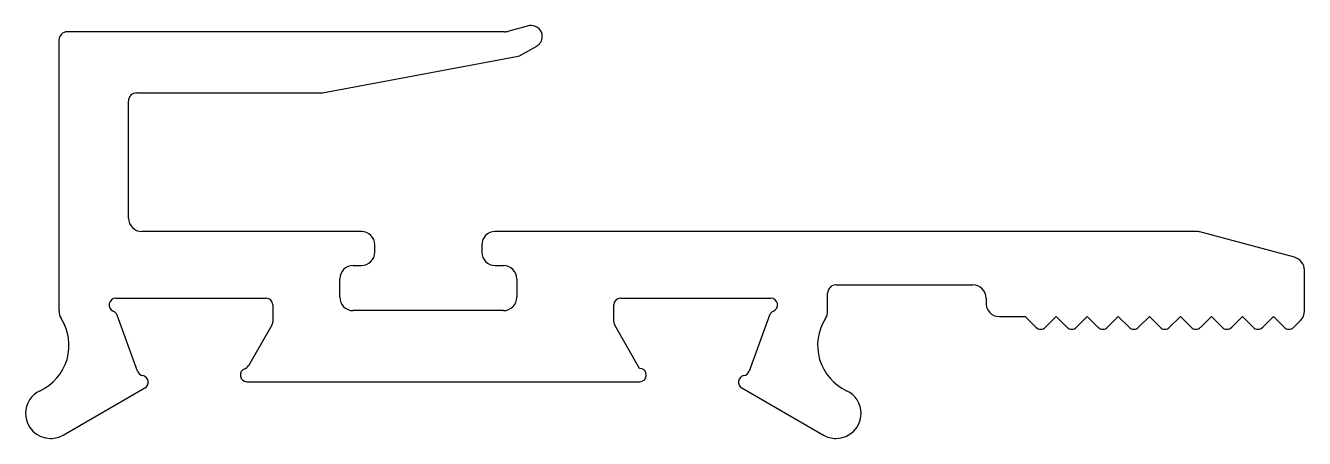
# Model space of a CAD drawing. Header units: inches. Extents: x -15.3 to 23, y -1.6 to 10.7.
import ezdxf

# ---------------------------------------------------------------- set-up
doc = ezdxf.new("R2010")
doc.units = ezdxf.units.IN
doc.header["$MEASUREMENT"] = 0
doc.layers.add('BEAD', color=152, linetype='Continuous')

msp = doc.modelspace()

# ---------------------------------------------------------------- linework, layer by layer
at = {"layer": 'BEAD', "color": 7}
for p, q in [((-0.211, 10.719), (-0.798, 10.562)), ((-0.927, 10.545), (-14.009, 10.545)), ((-14.259, 10.295), (-14.259, 2.176)), ((-0.404, 9.858), (0.04, 10.114)), ((-6.374, 8.718), (-0.562, 9.8)), ((-12.179, 4.96), (-12.179, 8.464)), ((-11.929, 8.714), (-6.42, 8.714)), ((-5.206, 4.56), (-11.779, 4.56)), ((19.784, 4.56), (-1.206, 4.56)), ((22.72, 3.787), (19.887, 4.546)), ((-4.806, 3.94), (-4.806, 4.16)), ((-1.606, 4.16), (-1.606, 3.94)), ((-5.456, 3.54), (-5.206, 3.54)), ((-1.206, 3.54), (-0.956, 3.54)), ((-5.856, 2.59), (-5.856, 3.14)), ((-0.556, 3.14), (-0.556, 2.59)), ((23.016, 2.178), (23.016, 3.401)), ((8.746, 2.176), (8.746, 2.71)), ((8.996, 2.96), (13.089, 2.96)), ((-12.559, 2.56), (-8.059, 2.56)), ((-7.859, 2.36), (-7.859, 1.854)), ((2.346, 1.854), (2.346, 2.36)), ((2.546, 2.56), (7.046, 2.56)), ((13.489, 2.56), (13.489, 2.5)), ((13.489, 2.5), (13.489, 2.455)), ((-11.908, 0.372), (-12.521, 2.056)), ((-0.956, 2.19), (-5.456, 2.19)), ((7.009, 2.056), (6.396, 0.372)), ((13.886, 2.01), (14.661, 2.01)), ((14.661, 2.01), (14.982, 1.689)), ((15.269, 1.689), (15.59, 2.01)), ((15.59, 2.01), (15.91, 1.689)), ((16.198, 1.689), (16.518, 2.01)), ((16.518, 2.01), (16.838, 1.689)), ((17.126, 1.689), (17.446, 2.01)), ((17.446, 2.01), (17.767, 1.689)), ((18.054, 1.689), (18.375, 2.01)), ((18.375, 2.01), (18.695, 1.689)), ((18.983, 1.689), (19.303, 2.01)), ((19.303, 2.01), (19.624, 1.689)), ((19.911, 1.689), (20.231, 2.01)), ((20.231, 2.01), (20.552, 1.689)), ((20.839, 1.689), (21.16, 2.01)), ((21.16, 2.01), (21.48, 1.689)), ((21.768, 1.689), (22.088, 2.01)), ((22.088, 2.01), (22.409, 1.689)), ((-7.886, 1.753), (-8.586, 0.54)), ((3.12, 0.46), (2.374, 1.753)), ((22.696, 1.689), (22.897, 1.891)), ((-8.632, 0.06), (-2.375, 0.06)), ((-2.375, 0.06), (3.12, 0.06)), ((-14.134, -1.54), (-11.689, -0.128)), ((6.177, -0.128), (8.621, -1.54))]:
    msp.add_line(p, q, dxfattribs=at)
for centre, radius, start, end in [((-0.125, 10.4), 0.33, 90, 105), ((-0.125, 10.4), 0.33, 360, 90), ((-14.009, 10.295), 0.25, 90, 180), ((-0.927, 11.045), 0.5, 270, 285), ((-0.125, 10.4), 0.33, 300, 0), ((-0.654, 10.291), 0.5, 280.5399, 300), ((-11.929, 8.464), 0.25, 90, 180), ((-6.42, 8.968), 0.254, 270, 280.5399), ((-11.779, 4.96), 0.4, 180, 270), ((-5.206, 4.16), 0.4, 0, 90), ((-1.206, 4.16), 0.4, 90, 180), ((19.784, 4.16), 0.4, 75, 90), ((-5.206, 3.94), 0.4, 270, 0), ((-1.206, 3.94), 0.4, 180, 270), ((-5.456, 3.14), 0.4, 90, 180), ((-0.956, 3.14), 0.4, 0, 90), ((22.616, 3.401), 0.4, 0, 75), ((8.996, 2.71), 0.25, 90, 180), ((13.089, 2.56), 0.4, 360, 90), ((-12.559, 2.36), 0.2, 90, 247.6528), ((-8.059, 2.36), 0.2, 0, 90), ((-5.456, 2.59), 0.4, 180, 270), ((-0.956, 2.59), 0.4, 270, 0), ((2.546, 2.36), 0.2, 90, 180), ((7.046, 2.36), 0.2, 292.3472, 90), ((13.886, 2.41), 0.4, 173.5406, 270), ((-15.459, 1.149), 1.5, 294.975, 32.5805), ((-13.852, 2.176), 0.406, 180, 212.5805), ((-12.712, 1.987), 0.203, 20, 67.6528), ((7.2, 1.987), 0.203, 112.3472, 160), ((9.946, 1.149), 1.5, 147.4195, 245.025), ((8.34, 2.176), 0.406, 327.4195, 0), ((22.61, 2.178), 0.406, 315, 360), ((-8.062, 1.854), 0.203, 330, 0), ((2.55, 1.854), 0.203, 180, 210), ((15.126, 1.833), 0.203, 225, 270), ((15.126, 1.833), 0.203, 270, 315), ((16.054, 1.833), 0.203, 225, 270), ((16.054, 1.833), 0.203, 270, 315), ((16.982, 1.833), 0.203, 225, 270), ((16.982, 1.833), 0.203, 270, 315), ((17.911, 1.833), 0.203, 225, 270), ((17.911, 1.833), 0.203, 270, 315), ((18.839, 1.833), 0.203, 225, 270), ((18.839, 1.833), 0.203, 270, 315), ((19.767, 1.833), 0.203, 225, 270), ((19.767, 1.833), 0.203, 270, 315), ((20.696, 1.833), 0.203, 225, 270), ((20.696, 1.833), 0.203, 270, 315), ((21.624, 1.833), 0.203, 225, 270), ((21.624, 1.833), 0.203, 270, 315), ((22.552, 1.833), 0.203, 225, 270), ((22.552, 1.833), 0.203, 270, 315), ((-8.632, 0.26), 0.2, 108.7625, 270), ((-8.762, 0.642), 0.203, 288.7625, 330), ((3.12, 0.26), 0.2, 270, 90), ((-11.717, 0.442), 0.203, 200, 259.7371), ((-11.789, 0.045), 0.2, 300, 79.7371), ((6.277, 0.045), 0.2, 100.2629, 240), ((6.205, 0.442), 0.203, 280.2629, 340), ((-14.509, -0.89), 0.75, 114.975, 180), ((8.996, -0.89), 0.75, 0, 65.025), ((-14.509, -0.89), 0.75, 180, 270), ((8.996, -0.89), 0.75, 270, 360), ((-14.509, -0.89), 0.75, 270, 300), ((8.996, -0.89), 0.75, 240, 270)]:
    msp.add_arc(centre, radius, start, end, dxfattribs=at)

doc.saveas('drawing.dxf')
